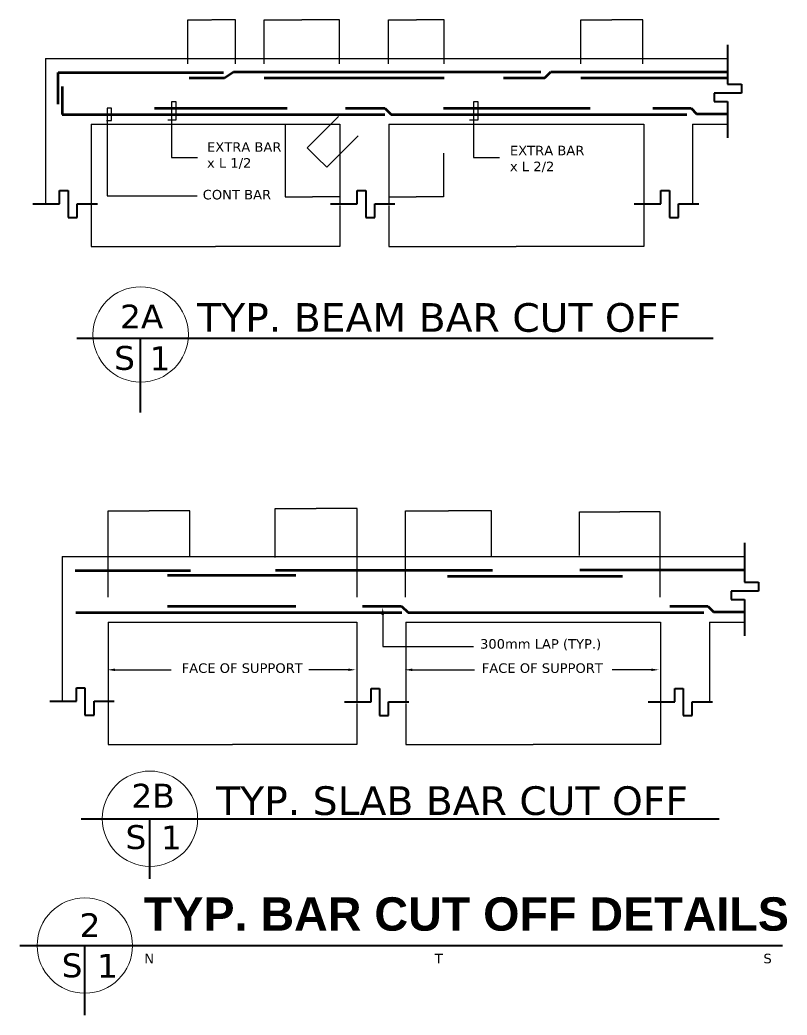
# Model space of a CAD drawing. Header units: inches. Extents: x -1 to 315328, y 6829 to 107833.
# Drawn here: x 89110 to 105194, y 7818 to 28693 of the extents above; entities that cross this region are included whole.
import ezdxf

# ---------------------------------------------------------------- set-up
doc = ezdxf.new("R2010")
doc.units = ezdxf.units.IN
doc.header["$MEASUREMENT"] = 0
for name, color, linetype, lineweight in [('aaborderline', 6, 'Continuous', 60), ('aaline1', 5, 'Continuous', 40), ('aaline3', 6, 'Continuous', 30), ('aaline4', 5, 'Continuous', 25), ('aaline6', 1, 'Continuous', 15)]:
    doc.layers.add(name, color=color, linetype=linetype, lineweight=lineweight)
doc.layers.add('CKTLINE', color=6, linetype='Continuous')
doc.styles.get("Standard").update_dxf_attribs({"font": 'arial.ttf'})
doc.dimstyles.get("Standard").update_dxf_attribs({"dimtxt": 0.18, "dimasz": 0.18, "dimexe": 0.18, "dimexo": 0.0625, "dimgap": 0.09, "dimtad": 0, "dimtih": 1, "dimtoh": 1, "dimdec": 4, "dimzin": 0, "dimdsep": 46, "dimtxsty": 'Standard', "dimcen": 0.09, "dimadec": 0, "dimazin": 0, "dimtfac": 1, "dimtdec": 4, "dimtofl": 0, "dimtmove": 0, "dimatfit": 3, "dimfxl": 1, "dimtolj": 1, "dimtzin": 0, "dimarcsym": 0})

# ---------------------------------------------------------------- blocks, each defined once
blk = doc.blocks.new('*D332')
at = {"color": 0, "lineweight": -2, "transparency": 16777216}
for p, q in [((92629.73016450973, 27775.09350748529), (92629.73016450973, 28693.32699384169)), ((92629.91016450973, 28693.14699384168), (93129.70432832495, 28693.14699384168)), ((93629.99370087142, 28693.14699384168), (93130.19953705619, 28693.14699384168)), ((93630.17370087141, 27775.09350748529), (93630.17370087141, 28693.32699384169))]:
    blk.add_line(p, q, dxfattribs=at)
at = {"color": 0, "transparency": 16777216}
for points in [[(92629.91016450973, 28693.17699384168), (92629.91016450973, 28693.11699384169), (92629.73016450973, 28693.14699384168)], [(93629.99370087142, 28693.17699384168), (93629.99370087142, 28693.11699384169), (93630.17370087141, 28693.14699384168)]]:
    blk.add_solid(points, dxfattribs=at)
at = {"layer": 'Defpoints', "color": 0, "transparency": 16777216}
for p in [(93630.17370087141, 28693.14699384168), (92629.73016450973, 27775.03100748529), (93630.17370087141, 27775.03100748529)]:
    blk.add_point(p, dxfattribs=at)
at = {"color": 0, "transparency": 16777216, "insert": (93129.95193269057, 28693.14699384168), "char_height": 0.18, "attachment_point": 5}
blk.add_mtext('\\A1;{\\H0.8x;24d}', dxfattribs=at)
blk = doc.blocks.new('*D333')
at = {"color": 0, "lineweight": -2, "transparency": 16777216}
for p, q in [((94233.66687159741, 27775.09350748529), (94233.66687159741, 28693.32699384169)), ((94233.8468715974, 28693.14699384168), (95020.61906294117, 28693.14699384168)), ((95808.08527338452, 28693.14699384168), (95021.31308204075, 28693.14699384168)), ((95808.26527338452, 27775.09350748529), (95808.26527338452, 28693.32699384169))]:
    blk.add_line(p, q, dxfattribs=at)
at = {"color": 0, "transparency": 16777216}
for points in [[(94233.8468715974, 28693.17699384168), (94233.8468715974, 28693.11699384169), (94233.66687159741, 28693.14699384168)], [(95808.08527338452, 28693.17699384168), (95808.08527338452, 28693.11699384169), (95808.26527338452, 28693.14699384168)]]:
    blk.add_solid(points, dxfattribs=at)
at = {"layer": 'Defpoints', "color": 0, "transparency": 16777216}
for p in [(95808.26527338452, 28693.14699384168), (94233.66687159741, 27775.03100748529), (95808.26527338452, 27775.03100748529)]:
    blk.add_point(p, dxfattribs=at)
at = {"color": 0, "transparency": 16777216, "insert": (95020.96607249096, 28693.14699384168), "char_height": 0.18, "attachment_point": 5}
blk.add_mtext('\\A1;{\\H0.8x;0.3 L1}', dxfattribs=at)
blk = doc.blocks.new('*D334')
at = {"color": 0, "lineweight": -2, "transparency": 16777216}
for p, q in [((96836.57443373534, 27775.09350748529), (96836.57443373534, 28693.32699384169)), ((96836.75443373533, 28693.14699384168), (97421.46523104809, 28693.14699384168)), ((98006.89637215348, 28693.14699384168), (97422.18557484073, 28693.14699384168)), ((98007.07637215347, 27775.09350748529), (98007.07637215347, 28693.32699384169))]:
    blk.add_line(p, q, dxfattribs=at)
at = {"color": 0, "transparency": 16777216}
for points in [[(96836.75443373533, 28693.17699384168), (96836.75443373533, 28693.11699384169), (96836.57443373534, 28693.14699384168)], [(98006.89637215348, 28693.17699384168), (98006.89637215348, 28693.11699384169), (98007.07637215347, 28693.14699384168)]]:
    blk.add_solid(points, dxfattribs=at)
at = {"layer": 'Defpoints', "color": 0, "transparency": 16777216}
for p in [(98007.07637215347, 28693.14699384168), (96836.57443373534, 27775.03100748529), (98007.07637215347, 27775.03100748529)]:
    blk.add_point(p, dxfattribs=at)
at = {"color": 0, "transparency": 16777216, "insert": (97421.8254029444, 28693.14699384168), "char_height": 0.18, "attachment_point": 5}
blk.add_mtext('\\A1;{\\H0.8x;0.3 L2}', dxfattribs=at)
blk = doc.blocks.new('*D335')
at = {"color": 0, "lineweight": -2, "transparency": 16777216}
for p, q in [((100869.6404375875, 27775.09350748529), (100869.6404375875, 28693.32699384169)), ((100869.8204375875, 28693.14699384168), (101519.9241484237, 28693.14699384168)), ((102170.7482030526, 28693.14699384168), (101520.6444922164, 28693.14699384168)), ((102170.9282030526, 27775.09350748529), (102170.9282030526, 28693.32699384169))]:
    blk.add_line(p, q, dxfattribs=at)
at = {"color": 0, "transparency": 16777216}
for points in [[(100869.8204375875, 28693.17699384168), (100869.8204375875, 28693.11699384169), (100869.6404375875, 28693.14699384168)], [(102170.7482030526, 28693.17699384168), (102170.7482030526, 28693.11699384169), (102170.9282030526, 28693.14699384168)]]:
    blk.add_solid(points, dxfattribs=at)
at = {"layer": 'Defpoints', "color": 0, "transparency": 16777216}
for p in [(102170.9282030526, 28693.14699384168), (100869.6404375875, 27775.03100748529), (102170.9282030526, 27775.03100748529)]:
    blk.add_point(p, dxfattribs=at)
at = {"color": 0, "transparency": 16777216, "insert": (101520.2843203201, 28693.14699384168), "char_height": 0.18, "attachment_point": 5}
blk.add_mtext('\\A1;{\\H0.8x;0.3 L2}', dxfattribs=at)
blk = doc.blocks.new('*D344')
at = {"color": 0, "lineweight": -2, "transparency": 16777216}
for p, q in [((96843.54283226223, 26508.51031951464), (96843.54283226223, 24982.07097561016)), ((97993.83130677795, 25900.30446196656), (97993.83130677795, 24982.07097561016)), ((96843.72283226222, 24982.25097561016), (97418.35312409035, 24982.25097561016)), ((97993.65130677796, 24982.25097561016), (97419.02101494983, 24982.25097561016))]:
    blk.add_line(p, q, dxfattribs=at)
at = {"color": 0, "transparency": 16777216}
for points in [[(96843.72283226222, 24982.28097561016), (96843.72283226222, 24982.22097561017), (96843.54283226223, 24982.25097561016)], [(97993.65130677796, 24982.28097561016), (97993.65130677796, 24982.22097561017), (97993.83130677795, 24982.25097561016)]]:
    blk.add_solid(points, dxfattribs=at)
at = {"layer": 'Defpoints', "color": 0, "transparency": 16777216}
for p in [(96843.54283226223, 26508.57281951464), (97993.83130677795, 25900.36696196656), (97993.83130677795, 24982.25097561016)]:
    blk.add_point(p, dxfattribs=at)
at = {"color": 0, "transparency": 16777216, "insert": (97418.68706952009, 24982.25097561016), "char_height": 0.18, "attachment_point": 5}
blk.add_mtext('\\A1;{\\H0.8x;0.25L}', dxfattribs=at)
blk = doc.blocks.new('*D336')
at = {"color": 0, "lineweight": -2, "transparency": 16777216}
for p, q in [((94669.23606221913, 26508.51031951464), (94669.23606221913, 24982.07097561016)), ((95819.52453673485, 25900.30446196656), (95819.52453673485, 24982.07097561016)), ((94669.41606221913, 24982.25097561016), (95244.04635404726, 24982.25097561016)), ((95819.34453673486, 24982.25097561016), (95244.71424490673, 24982.25097561016))]:
    blk.add_line(p, q, dxfattribs=at)
at = {"color": 0, "transparency": 16777216}
for points in [[(94669.41606221913, 24982.28097561016), (94669.41606221913, 24982.22097561017), (94669.23606221913, 24982.25097561016)], [(95819.34453673486, 24982.28097561016), (95819.34453673486, 24982.22097561017), (95819.52453673485, 24982.25097561016)]]:
    blk.add_solid(points, dxfattribs=at)
at = {"layer": 'Defpoints', "color": 0, "transparency": 16777216}
for p in [(94669.23606221913, 26508.57281951464), (95819.52453673485, 25900.36696196656), (95819.52453673485, 24982.25097561016)]:
    blk.add_point(p, dxfattribs=at)
at = {"color": 0, "transparency": 16777216, "insert": (95244.380299477, 24982.25097561016), "char_height": 0.18, "attachment_point": 5}
blk.add_mtext('\\A1;{\\H0.8x;0.25L}', dxfattribs=at)
blk = doc.blocks.new('*D337')
at = {"color": 0, "lineweight": -2, "transparency": 16777216}
for p, q in [((95790.00399970298, 26670.10882170204), (95132.00083176463, 26012.10565376635)), ((96199.77520511136, 26260.33761629201), (95541.772037173, 25602.33444835632)), ((95132.25539020586, 26012.10565376635), (95335.68305637818, 25808.67798759319)), ((95541.77203717301, 25602.58900679754), (95336.01000317218, 25808.35104079919))]:
    blk.add_line(p, q, dxfattribs=at)
at = {"color": 0, "transparency": 16777216}
for points in [[(95132.2766034093, 26012.12686696978), (95132.23417700242, 26012.08444056291), (95132.12811098524, 26012.23293298696)], [(95541.79325037645, 25602.61022000098), (95541.75082396957, 25602.56779359411), (95541.89931639361, 25602.46172757693)]]:
    blk.add_solid(points, dxfattribs=at)
at = {"layer": 'Defpoints', "color": 0, "transparency": 16777216}
for p in [(95790.0481938768, 26670.15301587587), (96199.81939928519, 26260.38181046583), (95541.89931639361, 25602.46172757693)]:
    blk.add_point(p, dxfattribs=at)
at = {"color": 0, "transparency": 16777216, "insert": (95335.84652977515, 25808.51451419622), "char_height": 0.18, "attachment_point": 5}
blk.add_mtext('\\A1;{\\H0.8x;24d}', dxfattribs=at)
blk = doc.blocks.new('*D345')
at = {"color": 0, "lineweight": -2, "transparency": 16777216}
for p, q in [((90603.4313438937, 24838.30702640771), (90603.4313438937, 23941.07816892114)), ((95819.52453673485, 24802.18837505134), (95819.52453673485, 23941.07816892114)), ((90603.61134389369, 23941.25816892114), (93210.76032230609, 23941.25816892114)), ((95819.34453673486, 23941.25816892114), (93212.19555832246, 23941.25816892114))]:
    blk.add_line(p, q, dxfattribs=at)
at = {"color": 0, "transparency": 16777216}
for points in [[(90603.61134389369, 23941.28816892114), (90603.61134389369, 23941.22816892114), (90603.4313438937, 23941.25816892114)], [(95819.34453673486, 23941.28816892114), (95819.34453673486, 23941.22816892114), (95819.52453673485, 23941.25816892114)]]:
    blk.add_solid(points, dxfattribs=at)
at = {"layer": 'Defpoints', "color": 0, "transparency": 16777216}
for p in [(90603.4313438937, 24838.36952640771), (95819.52453673485, 24802.25087505134), (95819.52453673485, 23941.25816892114)]:
    blk.add_point(p, dxfattribs=at)
at = {"color": 0, "transparency": 16777216, "insert": (93211.47794031427, 23941.25816892114), "char_height": 0.18, "attachment_point": 5}
blk.add_mtext('\\A1;{\\H0.8x;END SPAN L1}', dxfattribs=at)
blk = doc.blocks.new('*D346')
at = {"color": 0, "lineweight": -2, "transparency": 16777216}
for p, q in [((96843.54283226223, 24802.18837505134), (96843.54283226223, 23941.07816892114)), ((102187.6383120449, 24838.30702640771), (102187.6383120449, 23941.07816892114)), ((96843.72283226222, 23941.25816892114), (99514.59300871564, 23941.25816892114)), ((102187.4583120449, 23941.25816892114), (99516.58813559149, 23941.25816892114))]:
    blk.add_line(p, q, dxfattribs=at)
at = {"color": 0, "transparency": 16777216}
for points in [[(96843.72283226222, 23941.28816892114), (96843.72283226222, 23941.22816892114), (96843.54283226223, 23941.25816892114)], [(102187.4583120449, 23941.28816892114), (102187.4583120449, 23941.22816892114), (102187.6383120449, 23941.25816892114)]]:
    blk.add_solid(points, dxfattribs=at)
at = {"layer": 'Defpoints', "color": 0, "transparency": 16777216}
for p in [(96843.54283226223, 24802.25087505134), (102187.6383120449, 24838.36952640771), (102187.6383120449, 23941.25816892114)]:
    blk.add_point(p, dxfattribs=at)
at = {"color": 0, "transparency": 16777216, "insert": (99515.59057215357, 23941.25816892114), "char_height": 0.18, "attachment_point": 5}
blk.add_mtext('\\A1;{\\H0.8x;INTERIOR SPAN L2}', dxfattribs=at)
blk = doc.blocks.new('*D338')
at = {"color": 0, "lineweight": -2, "transparency": 16777216}
for p, q in [((90958.09635694424, 16586.01473214696), (90958.09635694424, 18397.27119593812)), ((90958.27635694423, 18397.09119593812), (91816.54928070543, 18397.09119593812)), ((92675.5162235662, 18397.09119593812), (91817.243299805, 18397.09119593812)), ((92675.69622356619, 17438.39579133582), (92675.69622356619, 18397.27119593812))]:
    blk.add_line(p, q, dxfattribs=at)
at = {"color": 0, "transparency": 16777216}
for points in [[(90958.27635694423, 18397.12119593812), (90958.27635694423, 18397.06119593812), (90958.09635694424, 18397.09119593812)], [(92675.5162235662, 18397.12119593812), (92675.5162235662, 18397.06119593812), (92675.69622356619, 18397.09119593812)]]:
    blk.add_solid(points, dxfattribs=at)
at = {"layer": 'Defpoints', "color": 0, "transparency": 16777216}
for p in [(92675.69622356619, 18397.09119593812), (92675.69622356619, 17438.33329133582), (90958.09635694424, 16585.95223214696)]:
    blk.add_point(p, dxfattribs=at)
at = {"color": 0, "transparency": 16777216, "insert": (91816.89629025522, 18397.09119593812), "char_height": 0.18, "attachment_point": 5}
blk.add_mtext('\\A1;{\\H0.8x;0.3 L1}', dxfattribs=at)
blk = doc.blocks.new('*D339')
at = {"color": 0, "lineweight": -2, "transparency": 16777216}
for p, q in [((94463.82869580714, 17416.53767466263), (94463.82869580714, 18443.4747243005)), ((94464.00869580713, 18443.2947243005), (95322.28161956836, 18443.2947243005)), ((96181.24856242916, 18443.2947243005), (95322.97563866794, 18443.2947243005)), ((96181.42856242915, 16586.01473214696), (96181.42856242915, 18443.4747243005))]:
    blk.add_line(p, q, dxfattribs=at)
at = {"color": 0, "transparency": 16777216}
for points in [[(94464.00869580713, 18443.3247243005), (94464.00869580713, 18443.2647243005), (94463.82869580714, 18443.2947243005)], [(96181.24856242916, 18443.3247243005), (96181.24856242916, 18443.2647243005), (96181.42856242915, 18443.2947243005)]]:
    blk.add_solid(points, dxfattribs=at)
at = {"layer": 'Defpoints', "color": 0, "transparency": 16777216}
for p in [(96181.42856242915, 18443.2947243005), (94463.82869580714, 17416.47517466263), (96181.42856242915, 16585.95223214696)]:
    blk.add_point(p, dxfattribs=at)
at = {"color": 0, "transparency": 16777216, "insert": (95322.62862911815, 18443.2947243005), "char_height": 0.18, "attachment_point": 5}
blk.add_mtext('\\A1;{\\H0.8x;0.3 L1}', dxfattribs=at)
blk = doc.blocks.new('*D340')
at = {"color": 0, "lineweight": -2, "transparency": 16777216}
for p, q in [((97196.3884515079, 16586.01473214696), (97196.3884515079, 18393.27948018167)), ((97196.56845150789, 18393.09948018167), (98094.70585886354, 18393.09948018167)), ((98993.56361001183, 18393.09948018167), (98095.42620265618, 18393.09948018167)), ((98993.74361001182, 17438.39579133582), (98993.74361001182, 18393.27948018167))]:
    blk.add_line(p, q, dxfattribs=at)
at = {"color": 0, "transparency": 16777216}
for points in [[(97196.56845150789, 18393.12948018167), (97196.56845150789, 18393.06948018167), (97196.3884515079, 18393.09948018167)], [(98993.56361001183, 18393.12948018167), (98993.56361001183, 18393.06948018167), (98993.74361001182, 18393.09948018167)]]:
    blk.add_solid(points, dxfattribs=at)
at = {"layer": 'Defpoints', "color": 0, "transparency": 16777216}
for p in [(98993.74361001182, 18393.09948018167), (98993.74361001182, 17438.33329133582), (97196.3884515079, 16585.95223214696)]:
    blk.add_point(p, dxfattribs=at)
at = {"color": 0, "transparency": 16777216, "insert": (98095.06603075986, 18393.09948018167), "char_height": 0.18, "attachment_point": 5}
blk.add_mtext('\\A1;{\\H0.8x;0.3 L2}', dxfattribs=at)
blk = doc.blocks.new('*D341')
at = {"color": 0, "lineweight": -2, "transparency": 16777216}
for p, q in [((100844.4855554012, 17457.25393323982), (100844.4855554012, 18375.48741959621)), ((100844.6655554012, 18375.30741959621), (101689.4161758702, 18375.30741959621)), ((102534.8871401317, 18375.30741959621), (101690.1365196628, 18375.30741959621)), ((102535.0671401317, 16586.01473214696), (102535.0671401317, 18375.48741959621))]:
    blk.add_line(p, q, dxfattribs=at)
at = {"color": 0, "transparency": 16777216}
for points in [[(100844.6655554012, 18375.33741959621), (100844.6655554012, 18375.27741959621), (100844.4855554012, 18375.30741959621)], [(102534.8871401317, 18375.33741959621), (102534.8871401317, 18375.27741959621), (102535.0671401317, 18375.30741959621)]]:
    blk.add_solid(points, dxfattribs=at)
at = {"layer": 'Defpoints', "color": 0, "transparency": 16777216}
for p in [(102535.0671401317, 18375.30741959621), (100844.4855554012, 17457.19143323982), (102535.0671401317, 16585.95223214696)]:
    blk.add_point(p, dxfattribs=at)
at = {"color": 0, "transparency": 16777216, "insert": (101689.7763477665, 18375.30741959621), "char_height": 0.18, "attachment_point": 5}
blk.add_mtext('\\A1;{\\H0.8x;0.3 L2}', dxfattribs=at)
blk = doc.blocks.new('*D342')
at = {"color": 0, "lineweight": -2, "transparency": 16777216}
for p, q in [((90958.09635694424, 14392.05654882218), (90958.09635694424, 13494.8276913356)), ((96174.1895497854, 14355.9378974658), (96174.1895497854, 13494.8276913356)), ((90958.27635694423, 13495.0076913356), (93565.42533535663, 13495.0076913356)), ((96174.0095497854, 13495.0076913356), (93566.860571373, 13495.0076913356))]:
    blk.add_line(p, q, dxfattribs=at)
at = {"color": 0, "transparency": 16777216}
for points in [[(90958.27635694423, 13495.0376913356), (90958.27635694423, 13494.9776913356), (90958.09635694424, 13495.0076913356)], [(96174.0095497854, 13495.0376913356), (96174.0095497854, 13494.9776913356), (96174.1895497854, 13495.0076913356)]]:
    blk.add_solid(points, dxfattribs=at)
at = {"layer": 'Defpoints', "color": 0, "transparency": 16777216}
for p in [(90958.09635694424, 14392.11904882218), (96174.1895497854, 14356.0003974658), (96174.1895497854, 13495.0076913356)]:
    blk.add_point(p, dxfattribs=at)
at = {"color": 0, "transparency": 16777216, "insert": (93566.14295336482, 13495.0076913356), "char_height": 0.18, "attachment_point": 5}
blk.add_mtext('\\A1;{\\H0.8x;END SPAN L1}', dxfattribs=at)
blk = doc.blocks.new('*D343')
at = {"color": 0, "lineweight": -2, "transparency": 16777216}
for p, q in [((97198.20784531278, 14355.9378974658), (97198.20784531278, 13494.8276913356)), ((102542.3033250955, 14392.05654882218), (102542.3033250955, 13494.8276913356)), ((97198.38784531277, 13495.0076913356), (99869.25802176622, 13495.0076913356)), ((102542.1233250955, 13495.0076913356), (99871.25314864206, 13495.0076913356))]:
    blk.add_line(p, q, dxfattribs=at)
at = {"color": 0, "transparency": 16777216}
for points in [[(97198.38784531277, 13495.0376913356), (97198.38784531277, 13494.9776913356), (97198.20784531278, 13495.0076913356)], [(102542.1233250955, 13495.0376913356), (102542.1233250955, 13494.9776913356), (102542.3033250955, 13495.0076913356)]]:
    blk.add_solid(points, dxfattribs=at)
at = {"layer": 'Defpoints', "color": 0, "transparency": 16777216}
for p in [(97198.20784531278, 14356.0003974658), (102542.3033250955, 14392.11904882218), (102542.3033250955, 13495.0076913356)]:
    blk.add_point(p, dxfattribs=at)
at = {"color": 0, "transparency": 16777216, "insert": (99870.25558520414, 13495.0076913356), "char_height": 0.18, "attachment_point": 5}
blk.add_mtext('\\A1;{\\H0.8x;INTERIOR SPAN L2}', dxfattribs=at)

msp = doc.modelspace()

# ---------------------------------------------------------------- linework, layer by layer
at = {"layer": 'aaborderline'}
for p, q in [((89911.63155458635, 26923.89638110425), (89911.63155458635, 27590.67489488327)), ((89911.63155458635, 27590.67489488327), (93380.07849167555, 27590.67489488327)), ((93397.22705213353, 27475.03083988951), (93590.03501969861, 27603.57565739495)), ((93590.03501969861, 27603.57565739495), (100033.0346025198, 27603.57565739495)), ((100113.3712556721, 27475.03083988951), (100241.909900716, 27603.57565739495)), ((100241.909900716, 27603.57565739495), (103947.6642301795, 27603.57565739495)), ((92658.12984313205, 27475.03083988951), (93397.22705213353, 27475.03083988951)), ((94233.66687159741, 27475.03083988951), (98007.07637215347, 27475.03083988951)), ((99245.7354016258, 27475.03083988951), (100113.3712556721, 27475.03083988951)), ((100869.6404375875, 27475.03083988951), (103947.6642301795, 27475.03083988951)), ((89992.70676433231, 27295.06809538454), (89992.70676433231, 26706.97555528345)), ((91928.61045739555, 26841.94761366217), (94713.69673167804, 26841.94761366217)), ((95939.31330812385, 26841.94761366217), (96758.85571894149, 26841.94761366217)), ((96758.85571894149, 26841.94761366217), (96893.8391748413, 26706.97555528345)), ((97993.83130677795, 26841.94761366217), (101068.684632302, 26841.94761366217)), ((102380.0184701715, 26841.94761366217), (103180.2775301461, 26841.94761366217)), ((103180.2775301461, 26841.94761366217), (103295.977635203, 26726.25727790993)), ((103295.977635203, 26726.25727790993), (103947.6642301795, 26726.25727790993)), ((89992.70676433231, 26706.97555528345), (96764.0022026436, 26706.97555528345)), ((96893.8391748413, 26706.97555528345), (103093.4364707929, 26706.97555528345)), ((90266.29656763695, 17144.42441729776), (92686.16159178875, 17144.42441729776)), ((94470.92479864461, 17150.92686441352), (99020.17842346756, 17150.92686441352)), ((100845.7132525689, 17157.32517980944), (104302.3292432301, 17157.32517980944)), ((92205.64189186011, 17043.60466900378), (94897.5678718398, 17043.60466900378)), ((98074.48502435011, 17028.78036229732), (101746.4777330904, 17028.78036229732)), ((92205.64189186011, 16395.69713607663), (94897.5678718398, 16395.69713607663)), ((96293.97832117527, 16395.69713607663), (97113.52073199203, 16395.69713607663)), ((97113.52073199203, 16395.69713607663), (97248.5041878919, 16260.72507770456)), ((102734.683483222, 16395.69713607663), (103534.9425431967, 16395.69713607663)), ((103534.9425431967, 16395.69713607663), (103650.6426482536, 16280.00680032439)), ((90285.26491451374, 16260.72507770456), (97118.66721569502, 16260.72507770456)), ((97248.5041878919, 16260.72507770456), (103448.1014838435, 16260.72507770456)), ((103650.6426482536, 16280.00680032439), (104302.3292432301, 16280.00680032439))]:
    msp.add_line(p, q, dxfattribs=at)
at = {"layer": 'aaline1'}
for p, q in [((103947.6642301795, 28171.90814586155), (103947.6642301795, 27346.93328267508)), ((103947.6642301795, 27346.93328267508), (104237.5090747669, 27346.93328267508)), ((104237.5090747669, 27346.93328267508), (104237.5090747669, 27157.40731588387)), ((104237.5090747669, 27157.40731588387), (103668.9672642299, 27157.40731588387)), ((103668.9672642299, 27157.40731588387), (103668.9672642299, 26979.02993536898)), ((103668.9672642299, 26979.02993536898), (103947.6642301795, 26979.02993536898)), ((103947.6642301795, 26979.02993536898), (103947.6642301795, 26218.18352742857)), ((89940.81198947062, 24838.36952640771), (89940.81198947062, 25117.06649235729)), ((89940.81198947062, 25117.06649235729), (90119.18936998217, 25117.06649235729)), ((90119.18936998217, 25117.06649235729), (90119.18936998217, 24548.52468182283)), ((96180.92347783915, 24838.36952640771), (96180.92347783915, 25117.06649235729)), ((96180.92347783915, 25117.06649235729), (96359.3008583507, 25117.06649235729)), ((96359.3008583507, 25117.06649235729), (96359.3008583507, 24548.52468182283)), ((102549.0372531484, 24838.36952640771), (102549.0372531484, 25117.06649235729)), ((102549.0372531484, 25117.06649235729), (102727.4146336599, 25117.06649235729)), ((102727.4146336599, 25117.06649235729), (102727.4146336599, 24548.52468182283)), ((89383.38267537329, 24838.36952640771), (89940.81198947062, 24838.36952640771)), ((90308.71533677506, 24548.52468182283), (90308.71533677506, 24838.36952640771)), ((90308.71533677506, 24838.36952640771), (90733.30764067115, 24838.36952640771)), ((95623.49416374182, 24838.36952640771), (96180.92347783915, 24838.36952640771)), ((96548.8268251436, 24548.52468182283), (96548.8268251436, 24838.36952640771)), ((96548.8268251436, 24838.36952640771), (96973.41912903974, 24838.36952640771)), ((101991.6079390511, 24838.36952640771), (102549.0372531484, 24838.36952640771)), ((102916.9406004528, 24548.52468182283), (102916.9406004528, 24838.36952640771)), ((102916.9406004528, 24838.36952640771), (103341.532904349, 24838.36952640771)), ((90119.18936998217, 24548.52468182283), (90308.71533677506, 24548.52468182283)), ((96359.3008583507, 24548.52468182283), (96548.8268251436, 24548.52468182283)), ((102727.4146336599, 24548.52468182283), (102916.9406004528, 24548.52468182283)), ((90306.26927823626, 22015.33108679214), (103646.1216292192, 22015.33108679214)), ((91641.0304096993, 20455.21886282819), (91641.0304096993, 22015.33108679214)), ((104302.3292432301, 17725.65766827602), (104302.3292432301, 16900.68280508957)), ((104592.1740878174, 16711.15683829167), (104023.6322772805, 16711.15683829167)), ((104023.6322772805, 16711.15683829167), (104023.6322772805, 16532.77945778347)), ((104302.3292432301, 16900.68280508957), (104592.1740878174, 16900.68280508957)), ((104592.1740878174, 16900.68280508957), (104592.1740878174, 16711.15683829167)), ((104023.6322772805, 16532.77945778347), (104302.3292432301, 16532.77945778347)), ((104302.3292432301, 16532.77945778347), (104302.3292432301, 15771.93304984301)), ((90295.47700252204, 14402.93139193874), (90295.47700252204, 14681.62835788165)), ((90295.47700252204, 14681.62835788165), (90473.85438303358, 14681.62835788165)), ((90473.85438303358, 14681.62835788165), (90473.85438303358, 14113.08654734719)), ((96471.58734741935, 14392.11904882218), (96471.58734741935, 14670.81601476509)), ((96471.58734741935, 14670.81601476509), (96649.9647279309, 14670.81601476509)), ((96649.9647279309, 14670.81601476509), (96649.9647279309, 14102.27420423066)), ((102839.7011227286, 14392.11904882218), (102839.7011227286, 14670.81601476509)), ((102839.7011227286, 14670.81601476509), (103018.0785032402, 14670.81601476509)), ((103018.0785032402, 14670.81601476509), (103018.0785032402, 14102.27420423066)), ((89738.04768842465, 14402.93139193874), (90295.47700252204, 14402.93139193874)), ((90663.38034982648, 14113.08654734719), (90663.38034982648, 14402.93139193874)), ((90663.38034982648, 14402.93139193874), (91087.97265372257, 14402.93139193874)), ((95914.15803332202, 14392.11904882218), (96471.58734741935, 14392.11904882218)), ((96839.49069472385, 14102.27420423066), (96839.49069472385, 14392.11904882218)), ((96839.49069472385, 14392.11904882218), (97264.08299861994, 14392.11904882218)), ((102282.2718086313, 14392.11904882218), (102839.7011227286, 14392.11904882218)), ((103207.6044700331, 14102.27420423066), (103207.6044700331, 14392.11904882218)), ((103207.6044700331, 14392.11904882218), (103632.1967739292, 14392.11904882218)), ((90473.85438303358, 14113.08654734719), (90663.38034982648, 14113.08654734719)), ((96649.9647279309, 14102.27420423066), (96839.49069472385, 14102.27420423066)), ((103018.0785032402, 14102.27420423066), (103207.6044700331, 14102.27420423066)), ((90395.9231146776, 11937.70629321961), (103770.9641956681, 11937.70629321961)), ((91836.2794434576, 10676.27767850118), (91836.2794434576, 11937.70629321961)), ((89109.65744258772, 9276.970094203949), (105099.7492698576, 9276.970094203949)), ((90470.47275116952, 7818.347393731237), (90470.47275116952, 9276.970094203949))]:
    msp.add_line(p, q, dxfattribs=at)
at = {"layer": 'aaline3'}
for p, q in [((89643.41419183748, 27884.58376892135), (103947.6642301795, 27884.58376892135)), ((89643.41419183748, 27884.58376892135), (89643.41419183748, 24838.36952640771)), ((90603.4313438937, 26508.57281951464), (90603.4313438937, 24838.36952640771)), ((90603.4313438937, 26508.57281951464), (95819.52453673485, 26508.57281951464)), ((95819.52453673485, 26508.57281951464), (95819.52453673485, 24838.36952640771)), ((96843.54283226223, 26508.57281951464), (96843.54283226223, 24838.36952640771)), ((96843.54283226223, 26508.57281951464), (102187.6383120449, 26508.57281951464)), ((102187.6383120449, 26508.57281951464), (102187.6383120449, 24838.36952640771)), ((103211.6566075715, 26508.57281951464), (103947.6642301795, 26508.57281951464)), ((103211.6566075715, 26508.57281951464), (103211.6566075715, 24838.36952640771)), ((89998.0792048889, 17438.33329133582), (89998.0792048889, 14402.93139193874)), ((89998.0792048889, 17438.33329133582), (104302.3292432301, 17438.33329133582)), ((90958.09635694424, 16062.32234192913), (96174.1895497854, 16062.32234192913)), ((90958.09635694424, 16062.32234192913), (90958.09635694424, 14370.93113729532)), ((96174.1895497854, 16062.32234192913), (96174.1895497854, 14392.11904882218)), ((97198.20784531278, 16062.32234192913), (102542.3033250955, 16062.32234192913)), ((97198.20784531278, 16062.32234192913), (97198.20784531278, 14392.11904882218)), ((102542.3033250955, 16062.32234192913), (102542.3033250955, 14392.11904882218)), ((103566.321620622, 16062.32234192913), (104284.6819283195, 16062.32234192913)), ((103566.321620622, 16062.32234192913), (103566.321620622, 14392.11904882218))]:
    msp.add_line(p, q, dxfattribs=at)
at = {"layer": 'aaline4'}
for p, q in [((92386.7283862477, 26972.84985750957), (92291.07572948938, 26972.84985750957)), ((92291.07572948938, 26972.84985750957), (92291.07572948938, 25810.18454502666)), ((92386.7283862477, 26597.55915538044), (92386.7283862477, 26972.84985750957)), ((98714.51952560584, 26972.84985750957), (98618.86686884833, 26972.84985750957)), ((98618.86686884833, 26972.84985750957), (98618.86686884833, 25810.18454502666)), ((98714.51952560584, 26597.55915538044), (98714.51952560584, 26972.84985750957)), ((91029.41673989035, 26844.87197933515), (90941.12197980663, 26844.87197933515)), ((90941.12197980663, 26844.87197933515), (90941.12197980663, 25005.57324324214)), ((91029.41673989035, 26580.01296134255), (91029.41673989035, 26844.87197933515)), ((90926.40618645825, 26580.01296134255), (91029.41673989035, 26580.01296134255)), ((92210.13886607945, 26597.55915538044), (92386.7283862477, 26597.55915538044)), ((98537.93000543758, 26597.55915538044), (98714.51952560584, 26597.55915538044)), ((92291.07572948938, 25810.18454502666), (92835.56008334173, 25810.18454502666)), ((98618.86686884833, 25810.18454502666), (99163.35122269986, 25810.18454502666)), ((90941.12197980663, 25005.57324324214), (92824.74352826644, 25005.57324324214)), ((96715.90736953181, 16211.94484614659), (96715.90736953181, 15547.35629894034)), ((96715.90736953181, 15547.35629894034), (98620.03610180842, 15547.35629894034)), ((91101.01567125245, 15061.43432689217), (92282.46698314114, 15061.43432689217)), ((95994.7729569361, 15061.43432689217), (95170.43610654445, 15061.43432689217)), ((97335.09556602727, 15061.43432689217), (98638.37678986258, 15061.43432689217)), ((102350.6827636583, 15061.43432689217), (101526.3459132667, 15061.43432689217))]:
    msp.add_line(p, q, dxfattribs=at)
for points in [[(96690.26632956712, 16211.94484614659), (96741.54840949818, 16211.94484614659), (96715.90736953181, 16365.79108593983)], [(91101.01567125245, 15035.79328692332), (91101.01567125245, 15087.07536685441), (90947.16943146009, 15061.43432689217)], [(95994.7729569361, 15087.07536685441), (95994.7729569361, 15035.79328692332), (96148.61919672933, 15061.43432689217)], [(97335.09556602727, 15035.79328692332), (97335.09556602727, 15087.07536685441), (97181.24932623492, 15061.43432689217)], [(102350.6827636583, 15087.07536685441), (102350.6827636583, 15035.79328692332), (102504.5290034516, 15061.43432689217)]]:
    msp.add_solid(points, dxfattribs=at)
at = {"layer": 'aaline6'}
for centre in [(91641.0304096993, 22095.16675614685), (91836.2794434576, 11937.70629321961), (90470.47275116952, 9276.970094203949)]:
    msp.add_circle(centre, 1000.000558653059, dxfattribs=at)

# ---------------------------------------------------------------- texts
at = {"attachment_point": 1}
for s, insert, char_height, width in [('{\\fVerdana|b0|i0|c0|p34;EXTRA BAR\\Px L 1/2}', (93032.2104376835, 26126.6698074826), 200.0001117306118, 2245.653501055575), ('{\\fVerdana|b0|i0|c0|p34;EXTRA BAR\\Px L 2/2}', (99383.20484734129, 26053.63100045835), 200.0001117306118, 2245.653501055575), ('{\\fVerdana|b0|i0|c0|p34;CONT BAR}', (92942.76187629707, 25128.23116461039), 200.0001117306118, 2245.653501055575), ('{\\fVerdana|b0|i0|c0|p34;TYP. BEAM BAR CUT OFF}', (92827.10595066467, 22752.08227131609), 600.0003351918352, 11946.21826187221), ('{\\fVerdana|b0|i0|c0|p34;2A}', (91209.84647608589, 22721.00556143126), 500.0002793264359, 2245.653501055575), ('{\\fVerdana|b0|i0|c0|p34;S}', (91086.88741649687, 21853.2622672499), 500.0002793264359, 2245.653501055575), ('{\\fVerdana|b0|i0|c0|p34;1}', (91829.05313910969, 21844.60031969569), 500.0002793264359, 2245.653501055575), ('{\\fVerdana|b0|i0|c0|p34;300mm LAP (TYP.)}', (98756.35743362317, 15704.31032208735), 200.0001117306118, 2684.893735996131), ('{\\fVerdana|b0|i0|c0|p34;FACE OF SUPPORT}', (92500.7617239058, 15197.02965452368), 200.0001117306118, 2684.893735996131), ('{\\fVerdana|b0|i0|c0|p34;FACE OF SUPPORT}', (98792.98283834488, 15197.02965452368), 200.0001117306118, 2684.893735996131), ('{\\fVerdana|b0|i0|c0|p34;2B}', (91447.68774808262, 12670.20145360261), 500.0002793264359, 2245.653501055575), ('{\\fVerdana|b0|i0|c0|p34;TYP. SLAB BAR CUT OFF}', (93224.59685860202, 12617.38999781871), 600.0003351918352, 11946.21826187221), ('{\\fVerdana|b0|i0|c0|p34;S}', (91324.72868849279, 11802.45815941456), 500.0002793264359, 2245.653501055575), ('{\\fVerdana|b0|i0|c0|p34;1}', (92066.8944111056, 11793.79621186035), 500.0002793264359, 2245.653501055575), ('{\\fVerdana|b0|i0|c0|p34;2}', (90360.4944908201, 9954.128643277072), 500.0002793264359, 2245.653501055575), ('{\\fVerdana|b0|i0|c0|p34;S}', (89984.8866913101, 9111.452604788617), 500.0002793264359, 2245.653501055575), ('{\\fVerdana|b0|i0|c0|p34;1}', (90727.05241392291, 9102.790657234407), 500.0002793264359, 2245.653501055575), ('{\\fVerdana|b0|i0|c0|p34;N}', (91716.84933896118, 9105.034274809266), 200.0001117306118, 2245.653501055575), ('{\\fVerdana|b0|i0|c0|p34;T}', (97808.47161252634, 9105.034274809266), 200.0001117306118, 2245.653501055575), ('{\\fVerdana|b0|i0|c0|p34;S}', (104698.4298393166, 9105.034274809266), 200.0001117306118, 2245.653501055575)]:
    msp.add_mtext(s, dxfattribs=dict(at, insert=insert, char_height=char_height, width=width))
at = {"layer": 'CKTLINE', "linetype": 'Continuous', "insert": (91706.97035393445, 10288.93561614535), "char_height": 700.0003910571412, "width": 14849.18381438115, "attachment_point": 1}
msp.add_mtext('{\\fSwis721 BdOul BT|b1|i0|c0|p82;TYP. BAR CUT OFF DETAILS}', dxfattribs=at)

# ---------------------------------------------------------------- dimensions: what is measured, and where the dimension line sits
for base, p1, p2, text, picture, middle in [((93630.17370087141, 28693.14699384168), (92629.73016450973, 27775.03100748529), (93630.17370087141, 27775.03100748529), '{\\H0.8x;24d}', '*D332', (93129.95193269057, 28693.14699384168)), ((95808.26527338452, 28693.14699384168), (94233.66687159741, 27775.03100748529), (95808.26527338452, 27775.03100748529), '{\\H0.8x;0.3 L1}', '*D333', (95020.96607249096, 28693.14699384168)), ((98007.07637215347, 28693.14699384168), (96836.57443373534, 27775.03100748529), (98007.07637215347, 27775.03100748529), '{\\H0.8x;0.3 L2}', '*D334', (97421.8254029444, 28693.14699384168)), ((102170.9282030526, 28693.14699384168), (100869.6404375875, 27775.03100748529), (102170.9282030526, 27775.03100748529), '{\\H0.8x;0.3 L2}', '*D335', (101520.2843203201, 28693.14699384168)), ((95819.52453673485, 24982.25097561016), (94669.23606221913, 26508.57281951464), (95819.52453673485, 25900.36696196656), '{\\H0.8x;0.25L}', '*D336', (95244.380299477, 24982.25097561016)), ((97993.83130677795, 24982.25097561016), (96843.54283226223, 26508.57281951464), (97993.83130677795, 25900.36696196656), '{\\H0.8x;0.25L}', '*D344', (97418.68706952009, 24982.25097561016)), ((95819.52453673485, 23941.25816892114), (90603.4313438937, 24838.36952640771), (95819.52453673485, 24802.25087505134), '{\\H0.8x;END SPAN L1}', '*D345', (93211.47794031427, 23941.25816892114)), ((102187.6383120449, 23941.25816892114), (96843.54283226223, 24802.25087505134), (102187.6383120449, 24838.36952640771), '{\\H0.8x;INTERIOR SPAN L2}', '*D346', (99515.59057215357, 23941.25816892114)), ((92675.69622356619, 18397.09119593812), (90958.09635694424, 16585.95223214696), (92675.69622356619, 17438.33329133582), '{\\H0.8x;0.3 L1}', '*D338', (91816.89629025522, 18397.09119593812)), ((96181.42856242915, 18443.2947243005), (94463.82869580714, 17416.47517466263), (96181.42856242915, 16585.95223214696), '{\\H0.8x;0.3 L1}', '*D339', (95322.62862911815, 18443.2947243005)), ((98993.74361001182, 18393.09948018167), (97196.3884515079, 16585.95223214696), (98993.74361001182, 17438.33329133582), '{\\H0.8x;0.3 L2}', '*D340', (98095.06603075986, 18393.09948018167)), ((102535.0671401317, 18375.30741959621), (100844.4855554012, 17457.19143323982), (102535.0671401317, 16585.95223214696), '{\\H0.8x;0.3 L2}', '*D341', (101689.7763477665, 18375.30741959621)), ((96174.1895497854, 13495.0076913356), (90958.09635694424, 14392.11904882218), (96174.1895497854, 14356.0003974658), '{\\H0.8x;END SPAN L1}', '*D342', (93566.14295336482, 13495.0076913356)), ((102542.3033250955, 13495.0076913356), (97198.20784531278, 14356.0003974658), (102542.3033250955, 14392.11904882218), '{\\H0.8x;INTERIOR SPAN L2}', '*D343', (99870.25558520414, 13495.0076913356))]:
    dim = msp.add_linear_dim(base=base, p1=p1, p2=p2, text=text, dimstyle='Standard')
    dim.commit()
    dim.dimension.update_dxf_attribs({"geometry": picture, "text_midpoint": middle})
dim = msp.add_linear_dim(base=(95541.89931639361, 25602.46172757693), p1=(95790.0481938768, 26670.15301587587), p2=(96199.81939928519, 26260.38181046583), angle=314.99999999988427, text='{\\H0.8x;24d}', dimstyle='Standard')
dim.commit()
dim.dimension.update_dxf_attribs({"geometry": '*D337', "text_midpoint": (95335.84652977515, 25808.51451419622), "dimtype": 161})

doc.saveas('drawing.dxf')
